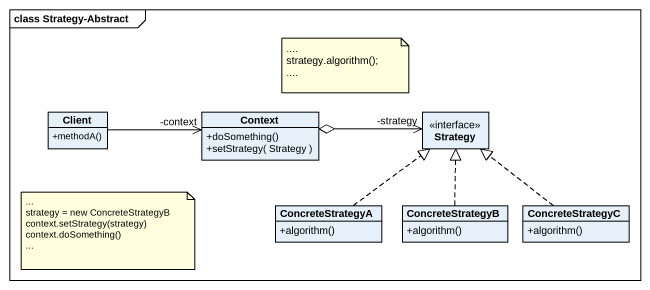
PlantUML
@startuml
mainframe class Strategy-Abstract
hide circle
hide empty members
skinparam classAttributeIconSize 0
class Client {
  +methodA()
}
class Context {
  +doSomething()
  +setStrategy( Strategy )
}
interface Strategy
class ConcreteStrategyA {
  +algorithm()
}
class ConcreteStrategyB {
  +algorithm()
}
class ConcreteStrategyC {
  +algorithm()
}
Client -right-> "-context" Context
Context o-right-> "-strategy" Strategy
ConcreteStrategyA .up.|> Strategy
ConcreteStrategyB .up.|> Strategy
ConcreteStrategyC .up.|> Strategy
note as N1
  ~....
  strategy.algorithm();
  ~....
end note
note as N2
  ~...
  strategy = new ConcreteStrategyB
  context.setStrategy(strategy)
  context.doSomething()
  ~...
end note
@enduml
